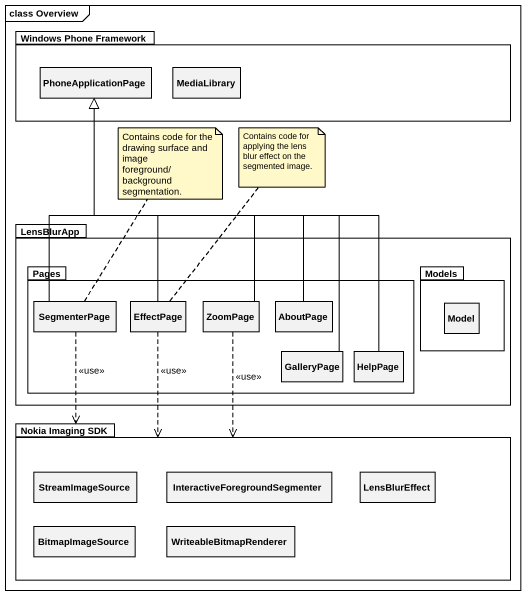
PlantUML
@startuml
mainframe class Overview
hide circle
hide empty members
package "Windows Phone Framework" as Windows_Phone_Framework {
  class PhoneApplicationPage
  class MediaLibrary
}
package LensBlurApp {
  package Pages {
    class SegmenterPage
    class EffectPage
    class ZoomPage
    class AboutPage
    class GalleryPage
    class HelpPage
  }
  package Models {
    class Model
  }
}
package "Nokia Imaging SDK" as Nokia_Imaging_SDK {
  class StreamImageSource
  class "InteractiveForegroundSegmenter" as InteractiveForegroundSegment
  class LensBlurEffect
  class BitmapImageSource
  class WriteableBitmapRenderer
}
SegmenterPage -up-|> PhoneApplicationPage
SegmenterPage ..> Nokia_Imaging_SDK : <<use>>
EffectPage -up-|> PhoneApplicationPage
EffectPage ..> Nokia_Imaging_SDK : <<use>>
ZoomPage -up-|> PhoneApplicationPage
ZoomPage ..> Nokia_Imaging_SDK : <<use>>
AboutPage -up-|> PhoneApplicationPage
GalleryPage -up-|> PhoneApplicationPage
HelpPage -up-|> PhoneApplicationPage
note top of SegmenterPage : Contains code for the drawing surface and image foreground/background segmentation.
note top of EffectPage : Contains code for applying the lens blur effect on the segmented image.
@enduml
